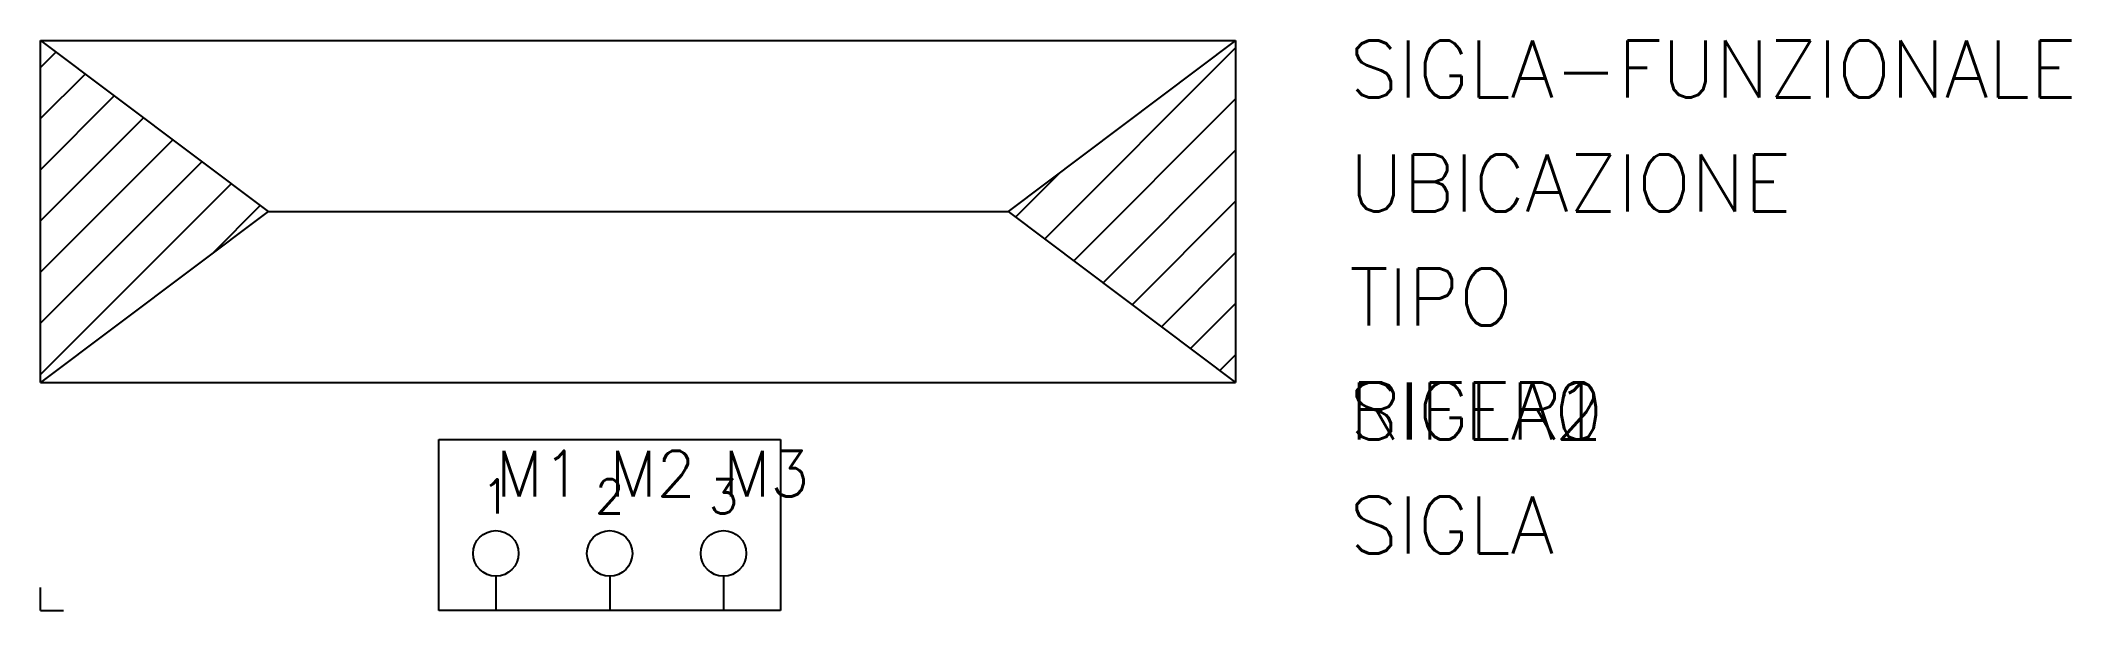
# Model space of a CAD drawing. Extents: x 0 to 89.2, y 0 to 25.
import ezdxf

# ---------------------------------------------------------------- set-up
doc = ezdxf.new("R2010")
doc.units = 0
doc.header["$LTSCALE"] = 4
doc.layers.get('0').update_dxf_attribs({"linetype": 'CONTINUOUS'})
doc.styles.get("Standard").update_dxf_attribs({"font": 'romans.shx'})

msp = doc.modelspace()

# ---------------------------------------------------------------- hatches: boundary and pattern name
h = msp.add_hatch()
h.set_pattern_fill('ANSI31', color=256, scale=0.5)
h.set_pattern_definition([(45, (-200, -142.5), (-1.122532, 1.122532), [])])
h.paths.add_polyline_path([(0, 10), (10, 17.5), (0, 25)])
h.paths.add_polyline_path([(52.5, 25), (42.5, 17.5), (52.5, 10)])

# ---------------------------------------------------------------- linework, layer by layer
for p, q in [((0, 10), (0, 25)), ((0, 25), (52.5, 25)), ((0, 25), (10, 17.5)), ((52.5, 25), (42.5, 17.5)), ((52.5, 25), (52.5, 10)), ((10, 17.5), (0, 10)), ((10, 17.5), (42.5, 17.5)), ((42.5, 17.5), (52.5, 10)), ((0, 10), (52.5, 10)), ((17.5, 5), (17.5, 7.5)), ((17.5, 7.5), (32.5, 7.5)), ((32.5, 7.5), (32.5, 5)), ((17.5, 0), (17.5, 5)), ((32.5, 5), (32.5, 0)), ((0, 0), (0, 1)), ((20, 1.5), (20, 0)), ((25, 1.5), (25, 0)), ((30, 1.5), (30, 0)), ((0, 0), (1, 0)), ((32.5, 0), (17.5, 0))]:
    msp.add_line(p, q)
for centre in [(20, 2.5), (25, 2.5), (30, 2.5)]:
    msp.add_circle(centre, 1)

# ---------------------------------------------------------------- texts
at = {"char_height": 1.5, "attachment_point": 5}
for s, insert in [('1', (20, 5)), ('2', (25, 5)), ('3', (30, 5))]:
    msp.add_mtext_dynamic_manual_height_columns(s, width=5, gutter_width=1, heights=[3.75], dxfattribs=dict(at, insert=insert))
at = {"color": 3}
for tag, p, s, flags in [('SIGLA-FUNZIONALE', (57.5, 22.5), '', 9), ('UBICAZIONE', (57.5, 17.5), '', 8), ('TIPO', (57.5, 12.5), '', 9), ('SIGLA0', (57.5, 7.5), '', 9), ('SIGLA1', (57.5, 7.5), '', 9), ('SIGLA2', (57.5, 7.5), '', 9), ('RIFER', (57.5, 7.5), 'RIFER ?', 8), ('SIGLA', (57.5, 2.5), 'SIGLA ?', 8)]:
    msp.add_attdef(tag, p, s, height=2.5, dxfattribs=dict(at, flags=flags))
at = {"color": 4, "flags": 8}
for tag, p in [('M1', (20, 5)), ('M2', (25, 5)), ('M3', (30, 5))]:
    msp.add_attdef(tag, p, '', height=2, dxfattribs=at)
at = {"flags": 9}
for tag, p, s, height in [('TIPOSIG', (0, 0), '3', 0.00000001), ('POSIZIONE', (0, 0), '', 0.00000001), ('P-TABELLA', (0, 0), '', 0.00000001), ('T-TABELLA', (0, 0), '', 0.00000001), ('H-TABELLA', (0, 0), '', 0.00000001), ('CODICE', (0, 0), '1xNNN', 0.00000001), ('NOTE1', (0, 0), '', 0.00000001), ('NOTE2', (0, 0), '', 0.00000001), ('DEN1', (0, 0), '', 0.00000001), ('DEN1-A', (0, 0), '', 0.00000001), ('DEN1-TRAD-ID', (0, 0), '', 0.00000001), ('F1', (20, 0), '', 0.00001), ('F2', (25, 0), '', 0.00001), ('F3', (30, 0), '', 0.00001)]:
    msp.add_attdef(tag, p, s, height=height, dxfattribs=at)

doc.saveas('drawing.dxf')
